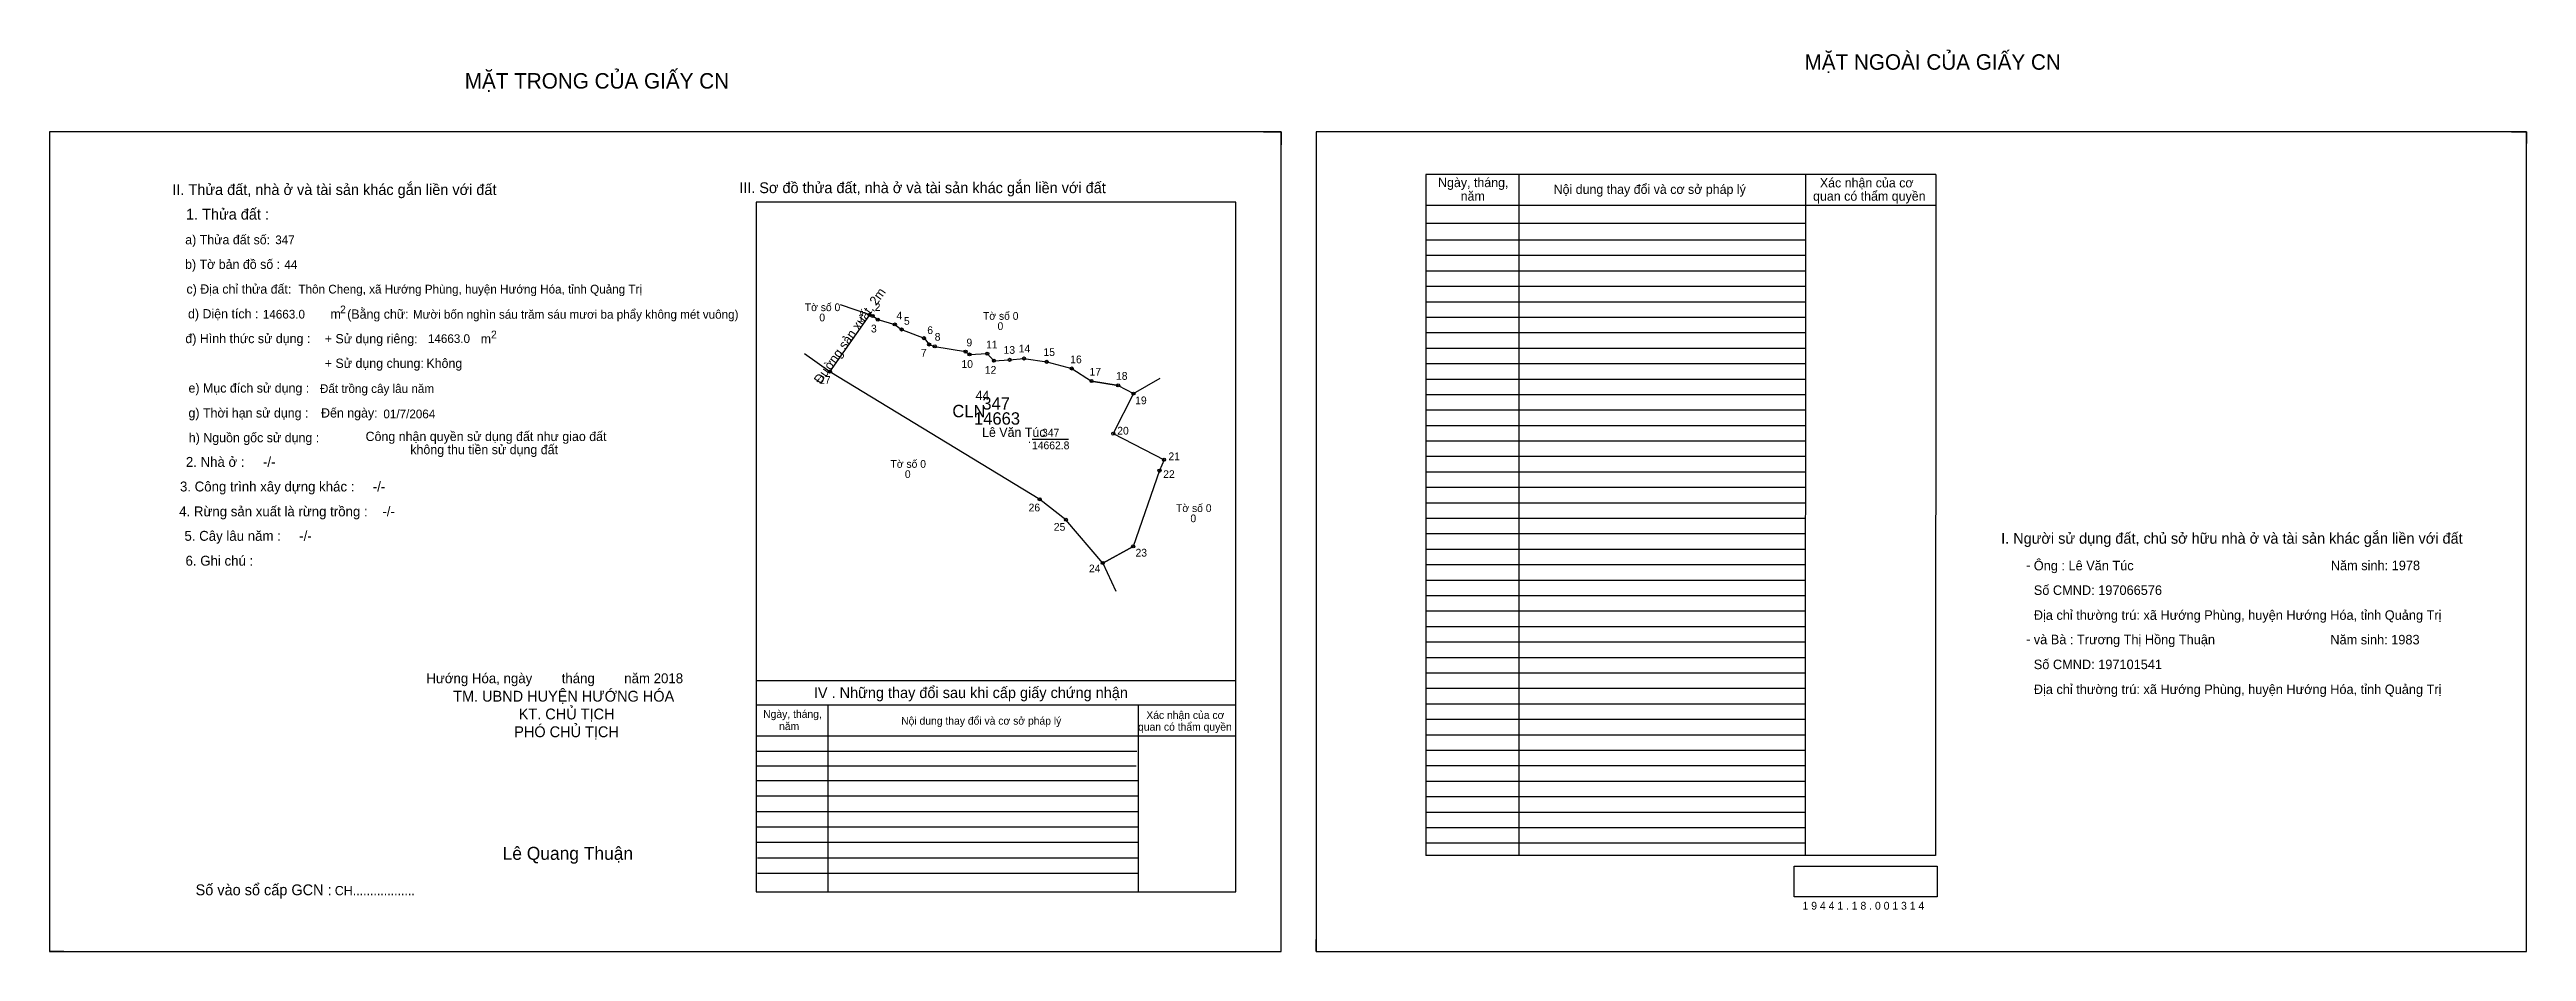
# Model space of a CAD drawing. Extents: x 530157 to 533668, y 1849341 to 1850012.
# Drawn here: x 532066 to 533668, y 1849429 to 1850012 of the extents above.
import ezdxf

# ---------------------------------------------------------------- set-up
doc = ezdxf.new("R2010")
doc.units = 0
for name, color, linetype in [('Default', 7, 'Continuous'), ('Level 10', 7, 'Continuous'), ('Level 11', 7, 'Continuous'), ('Level 13', 7, 'Continuous'), ('Level 2', 7, 'Continuous'), ('Level 27', 7, 'Continuous'), ('Level 3', 7, 'Continuous'), ('Level 36', 7, 'Continuous'), ('Level 4', 7, 'Continuous'), ('Level 5', 7, 'Continuous'), ('Level 55', 7, 'Continuous'), ('Level 6', 7, 'Continuous'), ('Level 7', 7, 'Continuous'), ('Level 8', 7, 'Continuous'), ('Level 9', 7, 'Continuous')]:
    doc.layers.add(name, color=color, linetype=linetype)

msp = doc.modelspace()

# ---------------------------------------------------------------- linework, layer by layer
at = {"layer": 'Level 10'}
for p, q in [((532851.3, 1849959), (532862.6, 1849959)), ((532862.6, 1849959), (532862.6, 1849950.6)), ((533658.1, 1849959), (533667.7, 1849959)), ((533667.7, 1849959), (533667.7, 1849951.6)), ((532706.6, 1849721.4), (532571, 1849803.9)), ((532757.3, 1849795.1), (532740.1, 1849797.9)), ((532757.3, 1849795.1), (532767.2, 1849789.8)), ((532723.5, 1849708.2), (532706.6, 1849721.4)), ((532747.3, 1849680.2), (532767, 1849691)), ((532066.5, 1849436.8), (532066.5, 1849429)), ((532885.4, 1849429), (532885.4, 1849436.8)), ((532075.7, 1849429), (532066.5, 1849429)), ((532885.4, 1849429), (532892.5, 1849429))]:
    msp.add_line(p, q, dxfattribs=at)
for points in [[(532066.5, 1849429), (532862.6, 1849429), (532862.6, 1849959), (532066.5, 1849959)], [(532885.4, 1849429), (533667.7, 1849429), (533667.7, 1849959), (532885.4, 1849959)], [(532706.6, 1849721.4), (532571, 1849803.9), (532596.7, 1849840.7), (532598.6, 1849840), (532601.9, 1849837.6), (532612.9, 1849834.5), (532617.3, 1849831.2), (532631.8, 1849825.6), (532635.1, 1849821.5), (532638.8, 1849820.3), (532658.6, 1849816.9), (532661.2, 1849815.1), (532672.7, 1849815.6), (532677, 1849811), (532687.1, 1849811.6), (532696.4, 1849812.5), (532711.1, 1849810.3), (532727.3, 1849806), (532740.1, 1849797.9), (532757.3, 1849795.1), (532767.2, 1849789.8), (532754.1, 1849763.9), (532787, 1849747), (532784, 1849740), (532767, 1849691), (532747.3, 1849680.2), (532723.5, 1849708.2)]]:
    msp.add_lwpolyline(points, close=True, dxfattribs=at)
at = {"layer": 'Level 11'}
for centre in [(532596.7, 1849840.7), (532598.6, 1849840), (532601.9, 1849837.6), (532612.9, 1849834.5), (532617.3, 1849831.2), (532631.8, 1849825.6), (532635.1, 1849821.5), (532638.8, 1849820.3), (532571, 1849803.9), (532658.6, 1849816.9), (532661.2, 1849815.1), (532672.7, 1849815.6), (532677, 1849811), (532687.1, 1849811.6), (532696.4, 1849812.5), (532711.1, 1849810.3), (532727.3, 1849806), (532740.1, 1849797.9), (532757.3, 1849795.1), (532767.2, 1849789.8), (532754.1, 1849763.9), (532784, 1849740), (532787, 1849747), (532706.6, 1849721.4), (532706.6, 1849721.4), (532723.5, 1849708.2), (532767, 1849691), (532747.3, 1849680.2)]:
    msp.add_circle(centre, 1, dxfattribs=at)
at = {"layer": 'Level 27'}
for p, q in [((532596.7, 1849840.7), (532577.7, 1849847.1)), ((532571, 1849803.9), (532554.6, 1849815.4)), ((532767.2, 1849789.8), (532784.5, 1849799.8)), ((532747.3, 1849680.2), (532755.8, 1849662.1))]:
    msp.add_line(p, q, dxfattribs=at)
at = {"layer": 'Level 6'}
msp.add_lwpolyline([(533194.4, 1849484.1), (533286.8, 1849484.1), (533286.8, 1849464.3), (533194.4, 1849464.3)], close=True, dxfattribs=at)
at = {"layer": 'Level 7'}
for p, q in [((533201.4, 1849889), (532956.2, 1849889)), ((533201.4, 1849879), (532956.2, 1849879)), ((533201.4, 1849869), (532956.2, 1849869)), ((533201.4, 1849859), (532956.2, 1849859)), ((533201.4, 1849849), (532956.2, 1849849)), ((533201.4, 1849839), (532956.2, 1849839)), ((533201.4, 1849829), (532956.2, 1849829)), ((533201.4, 1849819), (532956.2, 1849819)), ((533201.4, 1849809), (532956.2, 1849809)), ((533201.4, 1849799), (532956.2, 1849799)), ((533201.4, 1849789), (532956.2, 1849789)), ((533201.4, 1849779), (532956.2, 1849779)), ((533201.4, 1849769), (532956.2, 1849769)), ((533201.4, 1849759), (532956.2, 1849759)), ((533201.4, 1849749), (532956.2, 1849749)), ((533201.4, 1849739), (532956.2, 1849739)), ((533201.4, 1849729), (532956.2, 1849729)), ((533201.4, 1849719), (532956.2, 1849719)), ((533201.4, 1849709), (532956.2, 1849709)), ((533201.4, 1849699), (532956.2, 1849699)), ((533201.4, 1849689), (532956.2, 1849689)), ((533201.4, 1849679), (532956.2, 1849679)), ((533201.4, 1849669), (532956.2, 1849669)), ((533201.4, 1849659), (532956.2, 1849659)), ((533201.4, 1849649), (532956.2, 1849649)), ((533201.4, 1849639), (532956.2, 1849639)), ((533201.4, 1849629), (532956.2, 1849629)), ((533201.4, 1849619), (532956.2, 1849619)), ((533201.4, 1849609), (532956.2, 1849609)), ((533201.4, 1849599), (532956.2, 1849599)), ((533201.4, 1849589), (532956.2, 1849589)), ((533201.4, 1849579), (532956.2, 1849579)), ((533201.4, 1849569), (532956.2, 1849569)), ((532769.4, 1849558.4), (532523.3, 1849558.4)), ((532769, 1849548.9), (532523.3, 1849548.9)), ((533201.4, 1849559), (532956.2, 1849559)), ((533201.4, 1849549), (532956.2, 1849549)), ((532770.2, 1849539.4), (532523.3, 1849539.4)), ((533201.4, 1849539), (532956.2, 1849539)), ((532770.2, 1849529.4), (532523.3, 1849529.4)), ((532770.2, 1849519.4), (532523.3, 1849519.4)), ((533201.4, 1849529), (532956.2, 1849529)), ((533201.4, 1849519), (532956.2, 1849519)), ((532770.2, 1849509.4), (532523.3, 1849509.4)), ((532770.2, 1849499.4), (532523.3, 1849499.4)), ((533201.4, 1849509), (532956.2, 1849509)), ((533201.4, 1849499), (532956.2, 1849499)), ((532770.2, 1849489.4), (532524.1, 1849489.4)), ((532770.2, 1849479.4), (532524.1, 1849479.4))]:
    msp.add_line(p, q, dxfattribs=at)
at = {"layer": 'Level 8'}
for p, q in [((533285.8, 1849931.5), (532956.2, 1849931.5)), ((532956.2, 1849931.5), (532956.2, 1849491)), ((533016.2, 1849931.5), (533016.2, 1849491)), ((533201.6, 1849931.3), (533201.4, 1849491)), ((533285.8, 1849931.5), (533285.7, 1849491)), ((532833.3, 1849913.6), (532523.3, 1849913.6)), ((532523.3, 1849913.6), (532523.3, 1849467.6)), ((532833.3, 1849467.6), (532833.3, 1849913.6)), ((533285.8, 1849911.5), (532956.2, 1849911.5)), ((533201.4, 1849899.8), (532956.2, 1849899.8)), ((532833.3, 1849604), (532523.3, 1849604)), ((532833.3, 1849588.3), (532523.3, 1849588.3)), ((532569.6, 1849588.3), (532569.6, 1849467.6)), ((532770.2, 1849588.3), (532770.2, 1849467.6)), ((532833.3, 1849568.3), (532523.3, 1849568.3)), ((533285.7, 1849491), (532956.2, 1849491)), ((532523.3, 1849467.6), (532833.3, 1849467.6))]:
    msp.add_line(p, q, dxfattribs=at)
at = {"layer": 'Level 9'}
msp.add_line((532701.6, 1849760.4), (532725.2, 1849760.4), dxfattribs=at)

# ---------------------------------------------------------------- texts
at = {"layer": 'Default'}
for s, p in [('e) Mục đích sử dụng :', (532156.3, 1849790.4)), ('g) Thời hạn sử dụng :', (532156.3, 1849774.3)), ('Đến ngày:', (532242, 1849774.3)), ('h) Nguồn gốc sử dụng :', (532156.5, 1849758.3)), ('Công nhận quyền sử dụng đất như giao đất', (532270.8, 1849759.1)), ('không thu tiền sử dụng đất', (532299.7, 1849750.6))]:
    msp.add_text(s, height=6, dxfattribs=at).set_placement(p)
at = {"layer": 'Level 13'}
for s, p in [('.', (532699.1, 1849757.9)), ('14662.8', (532701.6, 1849753.8)), ('347', (532708.1, 1849762))]:
    msp.add_text(s, height=5, dxfattribs=at).set_placement(p)
at = {"layer": 'Level 2'}
msp.add_text('Lê Văn Túc', height=6, dxfattribs=at).set_placement((532669.3, 1849761.8))
at = {"layer": 'Level 3'}
msp.add_text('CLN ', height=8, dxfattribs=at).set_placement((532650.1, 1849774.5))
at = {"layer": 'Level 36'}
for s, p in [('Tờ số 0', (532554.7, 1849843.1)), ('0', (532564.1, 1849836.5)), ('Tờ số 0', (532669.9, 1849837.5)), ('0', (532679.3, 1849830.9)), ('Tờ số 0', (532610.1, 1849741.8)), ('0', (532619.4, 1849735.2)), ('Tờ số 0', (532794.7, 1849713.2)), ('0', (532804, 1849706.6))]:
    msp.add_text(s, height=5, dxfattribs=at).set_placement(p)
at = {"layer": 'Level 4'}
msp.add_text('347', height=8, dxfattribs=at).set_placement((532669.5, 1849779.4))
at = {"layer": 'Level 5'}
msp.add_text('14663', height=8, dxfattribs=at).set_placement((532664.1, 1849769.7))
at = {"layer": 'Level 55'}
for s, height, p in [('1', 0.8, (532596.4, 1849840.7)), ('0', 0.22, (532596.6, 1849840.5)), ('0', 0.22, (532596.6, 1849840.5)), ('2', 0.8, (532598.3, 1849840)), ('0', 0.22, (532598.5, 1849839.8)), ('3', 0.8, (532601.6, 1849837.6)), ('0', 0.22, (532601.8, 1849837.4)), ('4', 0.8, (532612.6, 1849834.5)), ('0', 0.22, (532612.8, 1849834.2)), ('5', 0.8, (532617, 1849831.2)), ('0', 0.22, (532617.2, 1849831)), ('6', 0.8, (532631.5, 1849825.6)), ('0', 0.22, (532631.7, 1849825.4)), ('7', 0.8, (532634.9, 1849821.5)), ('0', 0.22, (532635.1, 1849821.3)), ('8', 0.8, (532638.5, 1849820.3)), ('0', 0.22, (532638.7, 1849820.1)), ('27', 0.8, (532570.5, 1849803.9)), ('0', 0.22, (532571, 1849803.7)), ('0', 0.22, (532571, 1849803.7)), ('0', 0.22, (532571, 1849803.7)), ('9', 0.8, (532658.3, 1849816.9)), ('0', 0.22, (532658.5, 1849816.7)), ('10', 0.8, (532660.7, 1849815.1)), ('0', 0.22, (532661.2, 1849814.9)), ('11', 0.8, (532672.2, 1849815.6)), ('0', 0.22, (532672.7, 1849815.4)), ('12', 0.8, (532676.4, 1849811)), ('0', 0.22, (532676.9, 1849810.8)), ('13', 0.8, (532686.6, 1849811.6)), ('0', 0.22, (532687, 1849811.4)), ('14', 0.8, (532695.9, 1849812.5)), ('0', 0.22, (532696.4, 1849812.3)), ('15', 0.8, (532710.6, 1849810.3)), ('0', 0.22, (532711.1, 1849810.1)), ('16', 0.8, (532726.7, 1849806)), ('0', 0.22, (532727.2, 1849805.8)), ('17', 0.8, (532739.5, 1849797.9)), ('0', 0.22, (532740, 1849797.7)), ('18', 0.8, (532756.7, 1849795.1)), ('0', 0.22, (532757.2, 1849794.9)), ('19', 0.8, (532766.6, 1849789.8)), ('0', 0.22, (532767.1, 1849789.6)), ('0', 0.22, (532767.1, 1849789.6)), ('0', 0.22, (532767.1, 1849789.6)), ('20', 0.8, (532753.6, 1849763.9)), ('0', 0.22, (532754.1, 1849763.6)), ('0', 0.22, (532754.1, 1849763.6)), ('22', 0.8, (532783.4, 1849740)), ('0', 0.22, (532783.9, 1849739.8)), ('0', 0.22, (532783.9, 1849739.8)), ('21', 0.8, (532786.5, 1849747)), ('0', 0.22, (532786.9, 1849746.8)), ('0', 0.22, (532786.9, 1849746.8)), ('26', 0.8, (532706, 1849721.4)), ('0', 0.22, (532706.5, 1849721.2)), ('0', 0.22, (532706.5, 1849721.2)), ('25', 0.8, (532723, 1849708.2)), ('0', 0.22, (532723.5, 1849708)), ('0', 0.22, (532723.5, 1849708)), ('23', 0.8, (532766.5, 1849691)), ('0', 0.22, (532766.9, 1849690.8)), ('0', 0.22, (532766.9, 1849690.8)), ('24', 0.8, (532746.8, 1849680.2)), ('0', 0.22, (532747.3, 1849680)), ('0', 0.22, (532747.3, 1849680)), ('0', 0.22, (532747.3, 1849680)), ('0', 0.22, (532747.3, 1849680))]:
    msp.add_text(s, height=height, dxfattribs=at).set_placement(p)
at = {"layer": 'Level 6'}
for s, height, p in [('347', 5.63, (532212.4, 1849886.4)), ('44', 5.63, (532218.3, 1849870.4)), ('Thôn Cheng, xã Hướng Phùng, huyện Hướng Hóa, tỉnh Quảng Trị', 5.64, (532227.4, 1849854.5)), ('14663.0', 5.63, (532204.4, 1849838.3)), ('Mười bốn nghìn sáu trăm sáu mươi ba phẩy không mét vuông)', 5.632, (532301.4, 1849838.2)), ('14663.0', 5.63, (532311.1, 1849822.5)), ('Đất trồng cây lâu năm', 5.64, (532241.3, 1849790.2)), ('01/7/2064', 5.64, (532282.3, 1849773.8)), ('Ông : Lê Văn Túc', 6.16, (533349.2, 1849675.5)), ('Năm sinh: 1978', 6.16, (533541.2, 1849675.6)), ('Số CMND: 197066576', 6.16, (533349.2, 1849659.6)), ('Địa chỉ thường trú: xã Hướng Phùng, huyện Hướng Hóa, tỉnh Quảng Trị', 6.16, (533349.2, 1849643.5)), ('và Bà : Trương Thị Hồng Thuận', 6.16, (533349.2, 1849627.7)), ('Năm sinh: 1983', 6.16, (533540.9, 1849627.6)), ('Số CMND: 197101541', 6.16, (533349.2, 1849611.6)), ('Địa chỉ thường trú: xã Hướng Phùng, huyện Hướng Hóa, tỉnh Quảng Trị', 6.16, (533349.2, 1849595.5)), ('1 9 4 4 1 . 1 8 . 0 0 1 3 1 4', 5.04, (533199.7, 1849456.1))]:
    msp.add_text(s, height=height, dxfattribs=at).set_placement(p)
at = {"layer": 'Level 7'}
for s, height, p in [('MẶT NGOÀI CỦA GIẤY CN', 10, (533201, 1849999.2)), ('MẶT TRONG CỦA GIẤY CN', 10, (532334.9, 1849987)), ('II. Thửa đất, nhà ở và tài sản khác gắn liền với đất', 7, (532145.9, 1849918.2)), ('III. Sơ đồ thửa đất, nhà ở và tài sản khác gắn liền với đất', 7, (532512.3, 1849919.4)), ('Ngày, tháng,', 6, (532964.1, 1849923.3)), ('năm', 6, (532978.7, 1849914.5)), ('Nội dung thay đổi và cơ sở pháp lý', 6, (533038.8, 1849918.9)), (' quan có thẩm quyền', 6, (533204.3, 1849914.5)), ('Xác nhận của cơ', 6, (533210.9, 1849923.1)), ('1. Thửa đất :', 7, (532154.7, 1849902.3)), ('a) Thửa đất số:', 6, (532154.2, 1849886.3)), ('b) Tờ bản đồ số :', 6, (532154.1, 1849870.4)), ('c) Địa chỉ thửa đất:', 6, (532155, 1849854.4)), ('d) Diện tích :', 6, (532156, 1849838.4)), ('m', 6, (532248.1, 1849838.3)), ('2', 5, (532254.3, 1849841.7)), ('(Bằng chữ:', 6, (532258.9, 1849838.2)), ('đ) Hình thức sử dụng :', 6, (532154.3, 1849822.4)), ('+ Sử dụng riêng:', 6, (532244.4, 1849822.3)), ('m', 6, (532345.2, 1849822.2)), ('2', 5, (532351.9, 1849825.5)), ('+ Sử dụng chung:', 6, (532244.4, 1849806.4)), ('Không', 6, (532310.1, 1849806.4)), ('44', 6, (532665.1, 1849785.6)), ('2. Nhà ở :     -/-', 6.4, (532154.6, 1849742.4)), ('3. Công trình xây dựng khác :     -/-', 6.4, (532150.8, 1849726.5)), ('4. Rừng sản xuất là rừng trồng :    -/-', 6.4, (532150.3, 1849710.4)), ('5. Cây lâu năm :     -/-', 6.4, (532153.7, 1849694.6)), ('I. Người sử dụng đất, chủ sở hữu nhà ở và tài sản khác gắn liền với đất', 7, (533328.1, 1849692.7)), ('6. Ghi chú :', 6.4, (532154.4, 1849678.5)), ('-', 6.4, (533344.2, 1849675.7)), ('-', 6.4, (533344.2, 1849627.9)), ('Hướng Hóa, ngày        tháng        năm 2018', 6.4, (532310.1, 1849602.5)), ('TM. UBND HUYỆN HƯỚNG HÓA', 7, (532327.4, 1849590.6)), ('IV . Những thay đổi sau khi cấp giấy chứng nhận', 7, (532560.6, 1849592.9)), ('KT. CHỦ TỊCH', 7, (532369.8, 1849579.1)), ('Ngày, tháng,', 5, (532527.8, 1849580.1)), ('Nội dung thay đổi và cơ sở pháp lý', 5, (532617, 1849575.7)), ('Xác nhận của cơ', 5, (532775.5, 1849579.4)), ('PHÓ CHỦ TỊCH', 7, (532366.9, 1849567.6)), ('năm', 5, (532538.1, 1849572.2)), (' quan có thẩm quyền', 5, (532768.3, 1849571.8)), ('Lê Quang Thuận', 8.4, (532359.4, 1849488.3)), ('Số vào sổ cấp GCN :', 7, (532160.9, 1849465.4)), ('CH..................', 6, (532250.9, 1849465.4))]:
    msp.add_text(s, height=height, dxfattribs=at).set_placement(p)
at = {"layer": 'Level 8'}
msp.add_text('Đường sản xuất, 2m', height=6, rotation=54.7824, dxfattribs=at).set_placement((532565, 1849795.4))
at = {"layer": 'Level 9'}
for s, p in [('1', (532589.2, 1849836.2)), ('3', (532597.5, 1849829.3)), ('2', (532599.9, 1849843.2)), ('4', (532614, 1849837.7)), ('5', (532618.8, 1849834.3)), ('7', (532629.8, 1849813.7)), ('6', (532633.9, 1849828.3)), ('8', (532638.7, 1849824)), ('9', (532659.2, 1849820.3)), ('11', (532671.9, 1849819)), ('13', (532683.2, 1849815.5)), ('14', (532693, 1849816.4)), ('15', (532709, 1849814.1)), ('10', (532656, 1849806.4)), ('12', (532671.1, 1849802.6)), ('16', (532726.3, 1849809.4)), ('17', (532738.8, 1849801.4)), ('18', (532755.9, 1849798.7)), ('27', (532564, 1849796.1)), ('19', (532768.3, 1849782.9)), ('20', (532756.7, 1849763.3)), ('22', (532786.4, 1849735.2)), ('21', (532789.8, 1849746.7)), ('26', (532699.4, 1849713.6)), ('25', (532715.7, 1849701.1)), ('24', (532738.4, 1849674.2)), ('23', (532768.5, 1849684.4))]:
    msp.add_text(s, height=5, dxfattribs=at).set_placement(p)

doc.saveas('drawing.dxf')
